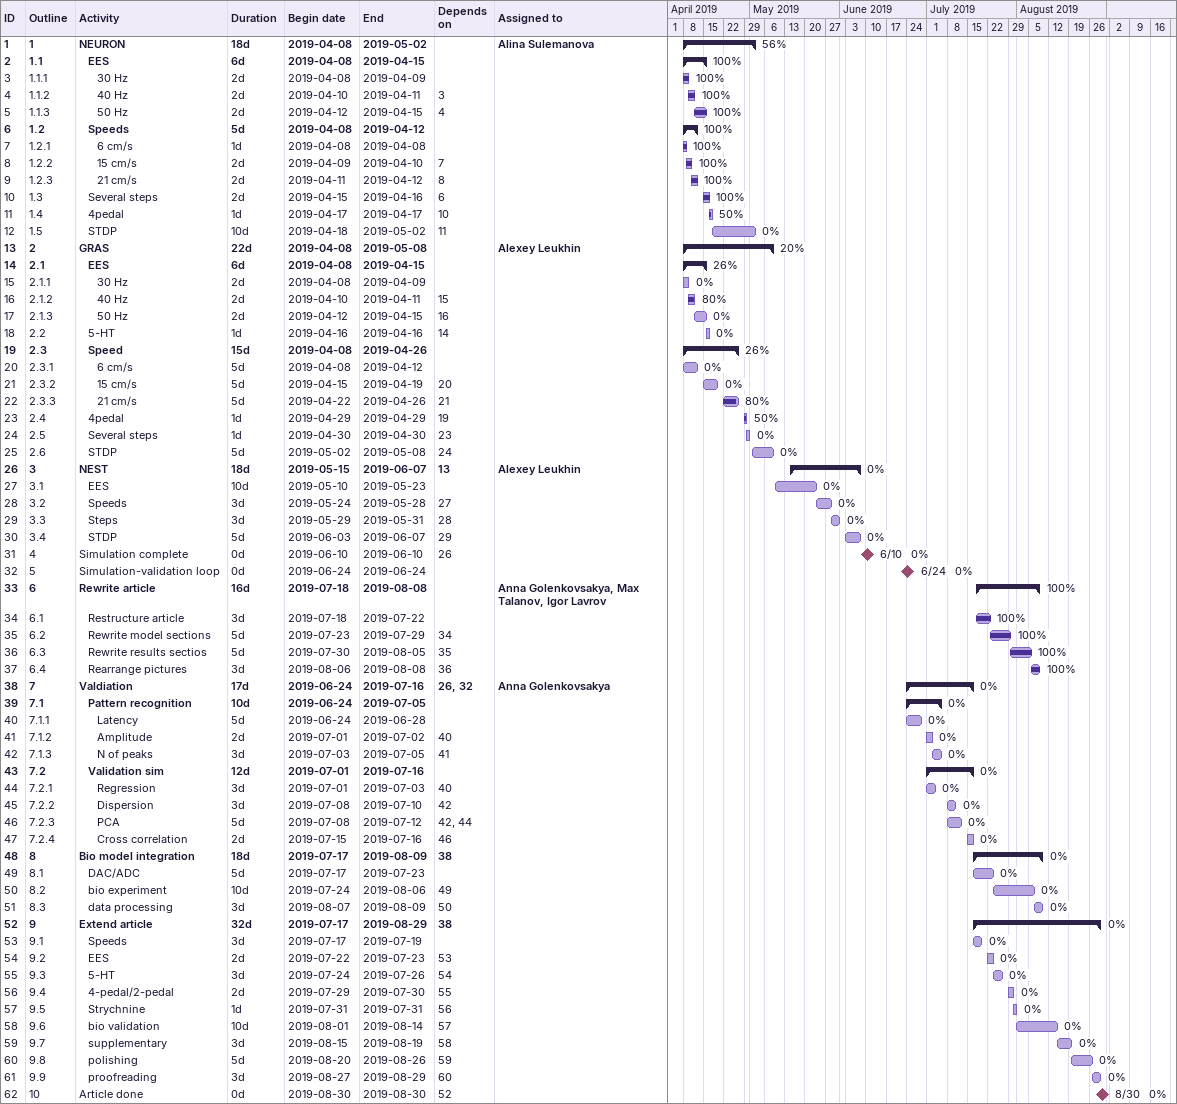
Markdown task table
| ID | WBS | Task | Duration | Start | Finish | Predecessors | Resources | % complete |
|---|---|---|---|---|---|---|---|---|
| 1 | 1 | **NEURON** | 18d | 2019-04-08 | 2019-05-02 |  | Alina Sulemanova | 56 |
| 2 | 1.1 | **EES** | 6d | 2019-04-08 | 2019-04-15 |  |  | 100 |
| 3 | 1.1.1 | 30 Hz | 2d | 2019-04-08 | 2019-04-09 |  |  | 100 |
| 4 | 1.1.2 | 40 Hz | 2d | 2019-04-10 | 2019-04-11 | 3 |  | 100 |
| 5 | 1.1.3 | 50 Hz | 2d | 2019-04-12 | 2019-04-15 | 4 |  | 100 |
| 6 | 1.2 | **Speeds** | 5d | 2019-04-08 | 2019-04-12 |  |  | 100 |
| 7 | 1.2.1 | 6 cm/s | 1d | 2019-04-08 | 2019-04-08 |  |  | 100 |
| 8 | 1.2.2 | 15 cm/s | 2d | 2019-04-09 | 2019-04-10 | 7 |  | 100 |
| 9 | 1.2.3 | 21 cm/s | 2d | 2019-04-11 | 2019-04-12 | 8 |  | 100 |
| 10 | 1.3 | Several steps | 2d | 2019-04-15 | 2019-04-16 | 6 |  | 100 |
| 11 | 1.4 | 4pedal | 1d | 2019-04-17 | 2019-04-17 | 10 |  | 50 |
| 12 | 1.5 | STDP | 10d | 2019-04-18 | 2019-05-02 | 11 |  | 0 |
| 13 | 2 | **GRAS** | 22d | 2019-04-08 | 2019-05-08 |  | Alexey Leukhin | 20 |
| 14 | 2.1 | **EES** | 6d | 2019-04-08 | 2019-04-15 |  |  | 26 |
| 15 | 2.1.1 | 30 Hz | 2d | 2019-04-08 | 2019-04-09 |  |  | 0 |
| 16 | 2.1.2 | 40 Hz | 2d | 2019-04-10 | 2019-04-11 | 15 |  | 80 |
| 17 | 2.1.3 | 50 Hz | 2d | 2019-04-12 | 2019-04-15 | 16 |  | 0 |
| 18 | 2.2 | 5-HT | 1d | 2019-04-16 | 2019-04-16 | 14 |  | 0 |
| 19 | 2.3 | **Speed** | 15d | 2019-04-08 | 2019-04-26 |  |  | 26 |
| 20 | 2.3.1 | 6 cm/s | 5d | 2019-04-08 | 2019-04-12 |  |  | 0 |
| 21 | 2.3.2 | 15 cm/s | 5d | 2019-04-15 | 2019-04-19 | 20 |  | 0 |
| 22 | 2.3.3 | 21 cm/s | 5d | 2019-04-22 | 2019-04-26 | 21 |  | 80 |
| 23 | 2.4 | 4pedal | 1d | 2019-04-29 | 2019-04-29 | 19 |  | 50 |
| 24 | 2.5 | Several steps | 1d | 2019-04-30 | 2019-04-30 | 23 |  | 0 |
| 25 | 2.6 | STDP | 5d | 2019-05-02 | 2019-05-08 | 24 |  | 0 |
| 26 | 3 | **NEST** | 18d | 2019-05-15 | 2019-06-07 | 13 | Alexey Leukhin | 0 |
| 27 | 3.1 | EES | 10d | 2019-05-10 | 2019-05-23 |  |  | 0 |
| 28 | 3.2 | Speeds | 3d | 2019-05-24 | 2019-05-28 | 27 |  | 0 |
| 29 | 3.3 | Steps | 3d | 2019-05-29 | 2019-05-31 | 28 |  | 0 |
| 30 | 3.4 | STDP | 5d | 2019-06-03 | 2019-06-07 | 29 |  | 0 |
| 31 | 4 | Simulation complete | 0d | 2019-06-10 | 2019-06-10 | 26 |  | 0 |
| 32 | 5 | Simulation-validation loop | 0d | 2019-06-24 | 2019-06-24 |  |  | 0 |
| 33 | 6 | **Rewrite article** | 16d | 2019-07-18 | 2019-08-08 |  | Anna Golenkovsakya, Max Talanov, Igor Lavrov | 100 |
| 34 | 6.1 | Restructure article | 3d | 2019-07-18 | 2019-07-22 |  |  | 100 |
| 35 | 6.2 | Rewrite model sections | 5d | 2019-07-23 | 2019-07-29 | 34 |  | 100 |
| 36 | 6.3 | Rewrite results sectios | 5d | 2019-07-30 | 2019-08-05 | 35 |  | 100 |
| 37 | 6.4 | Rearrange pictures | 3d | 2019-08-06 | 2019-08-08 | 36 |  | 100 |
| 38 | 7 | **Valdiation** | 17d | 2019-06-24 | 2019-07-16 | 26, 32 | Anna Golenkovsakya | 0 |
| 39 | 7.1 | **Pattern recognition** | 10d | 2019-06-24 | 2019-07-05 |  |  | 0 |
| 40 | 7.1.1 | Latency | 5d | 2019-06-24 | 2019-06-28 |  |  | 0 |
| 41 | 7.1.2 | Amplitude | 2d | 2019-07-01 | 2019-07-02 | 40 |  | 0 |
| 42 | 7.1.3 | N of peaks | 3d | 2019-07-03 | 2019-07-05 | 41 |  | 0 |
| 43 | 7.2 | **Validation sim** | 12d | 2019-07-01 | 2019-07-16 |  |  | 0 |
| 44 | 7.2.1 | Regression | 3d | 2019-07-01 | 2019-07-03 | 40 |  | 0 |
| 45 | 7.2.2 | Dispersion | 3d | 2019-07-08 | 2019-07-10 | 42 |  | 0 |
| 46 | 7.2.3 | PCA | 5d | 2019-07-08 | 2019-07-12 | 42, 44 |  | 0 |
| 47 | 7.2.4 | Cross correlation | 2d | 2019-07-15 | 2019-07-16 | 46 |  | 0 |
| 48 | 8 | **Bio model integration** | 18d | 2019-07-17 | 2019-08-09 | 38 |  | 0 |
| 49 | 8.1 | DAC/ADC | 5d | 2019-07-17 | 2019-07-23 |  |  | 0 |
| 50 | 8.2 | bio experiment | 10d | 2019-07-24 | 2019-08-06 | 49 |  | 0 |
| 51 | 8.3 | data processing | 3d | 2019-08-07 | 2019-08-09 | 50 |  | 0 |
| 52 | 9 | **Extend article** | 32d | 2019-07-17 | 2019-08-29 | 38 |  | 0 |
| 53 | 9.1 | Speeds | 3d | 2019-07-17 | 2019-07-19 |  |  | 0 |
| 54 | 9.2 | EES | 2d | 2019-07-22 | 2019-07-23 | 53 |  | 0 |
| 55 | 9.3 | 5-HT | 3d | 2019-07-24 | 2019-07-26 | 54 |  | 0 |
| 56 | 9.4 | 4-pedal/2-pedal | 2d | 2019-07-29 | 2019-07-30 | 55 |  | 0 |
| 57 | 9.5 | Strychnine | 1d | 2019-07-31 | 2019-07-31 | 56 |  | 0 |
| 58 | 9.6 | bio validation | 10d | 2019-08-01 | 2019-08-14 | 57 |  | 0 |
| 59 | 9.7 | supplementary | 3d | 2019-08-15 | 2019-08-19 | 58 |  | 0 |
| 60 | 9.8 | polishing | 5d | 2019-08-20 | 2019-08-26 | 59 |  | 0 |
| 61 | 9.9 | proofreading | 3d | 2019-08-27 | 2019-08-29 | 60 |  | 0 |
| 62 | 10 | Article done | 0d | 2019-08-30 | 2019-08-30 | 52 |  | 0 |
